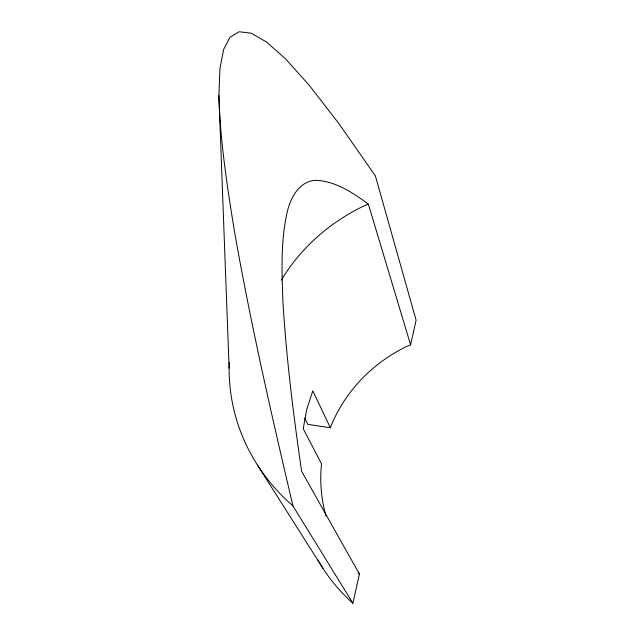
<?xml version="1.0" encoding="UTF-8"?>
<svg xmlns="http://www.w3.org/2000/svg" width="635" height="635" viewBox="0 0 635 635"><rect width="100%" height="100%" fill="white"/><g stroke="black" fill="none" stroke-linecap="round" stroke-linejoin="round"><path stroke-width="0.95" d="M229.124 368.149L218.9 95.631L219.908 68.834L223.615 49.538L229.989 37.243L239.101 31.75L251.166 33.187L266.517 41.989L285.687 58.999L309.428 85.511L338.812 123.507L375.396 175.911L416.1 320.199L410.591 344.845L405.797 346.877A156.607 146.574 -5.8 0 0 330.343 427.776L307.808 424.355L304.673 418.195M317.849 559.832A181.562 169.997 -5.6 0 0 352.909 603.25L359.426 574.048L301.609 471.257C293.394 414.599 286.266 357.711 282.861 300.53C281.853 270.272 280.511 239.435 287.766 209.772C291.37 196.239 299.926 181.316 315.476 180.308C335.423 180.991 352.782 192.675 368.348 204.129L410.591 344.845M368.348 204.129L362.577 206.581A190.945 170.283 -12 0 0 281.273 280.146M358.156 572.778L359.426 574.048M257.556 465.217L322.921 568.269M229.243 362.355A221.424 197.62 -11.9 0 0 292.949 505.92L352.909 603.25M330.343 427.776L312.809 390.819L306.753 409.456L303.228 428.712L321.532 463.899A156.607 146.574 -5.8 0 0 326.033 516.096M292.949 505.92C271.589 415.084 250.769 324.072 234.585 232.14C227.259 186.912 220.178 141.51 218.9 95.631"/></g></svg>
